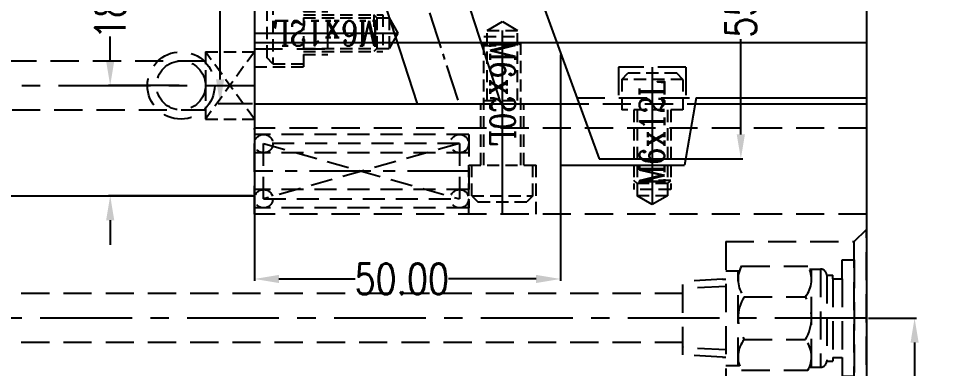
# Model space of a CAD drawing. Header units: millimetres. Extents: x 23075 to 24509, y -21593 to -20579.
# Drawn here: x 23833.6 to 23983.3, y -21339.9 to -21282.7 of the extents above; entities that cross this region are included whole.
import ezdxf

# ---------------------------------------------------------------- set-up
doc = ezdxf.new("R2010")
doc.units = ezdxf.units.MM
doc.header["$LTSCALE"] = 8
for name, pattern in [('CENTER', [2, 1.25, -0.25, 0.25, -0.25]), ('CENTER2', [1.125, 0.75, -0.125, 0.125, -0.125]), ('HIDDEN', [0.375, 0.25, -0.125])]:
    doc.linetypes.add(name, pattern=pattern)
doc.layers.get('DEFPOINTS').update_dxf_attribs({"color": 6})
for name, color, linetype in [('Cav-cor', 30, 'Continuous'), ('PIN', 5, 'Continuous'), ('SCREW', 52, 'HIDDEN'), ('SLIDE', 6, 'Continuous'), ('SPRING', 7, 'Continuous'), ('WT', 4, 'Continuous')]:
    doc.layers.add(name, color=color, linetype=linetype)
doc.layers.add('dim', color=3, linetype='Continuous', lineweight=15)
doc.styles.add('ROMANC', font='RomanC.ttf', dxfattribs={"width": 0.8, "height": 7})
doc.styles.get("Standard").update_dxf_attribs({"font": 'txt.shx', "width": 0.8, "bigfont": 'chineset.shx'})
doc.dimstyles.new('ISO-25', dxfattribs={"dimtxt": 5, "dimasz": 4, "dimexe": 0.3, "dimexo": 0.3, "dimtad": 0, "dimzin": 1, "dimdsep": 46, "dimtxsty": 'Standard', "dimcen": 0, "dimclrd": 3, "dimclre": 3, "dimclrt": 3, "dimazin": 0, "dimtfac": 1, "dimtofl": 0, "dimtmove": 0, "dimatfit": 0, "dimfxl": 0, "dimarcsym": 0})

# ---------------------------------------------------------------- blocks, each defined once
blk = doc.blocks.new('*D27598')
at = {"layer": 'DEFPOINTS', "color": 0}
for p in [(23944.16, -21250.62), (23951.62, -21250.62), (23933.03, -21305.62)]:
    blk.add_point(p, dxfattribs=at)
at = {"layer": 'dim', "color": 3, "lineweight": -2}
for p, q in [((23944.46, -21250.62), (23951.92, -21250.62)), ((23951.62, -21254.62), (23951.62, -21270.16)), ((23951.62, -21301.62), (23951.62, -21286.08)), ((23933.33, -21305.62), (23951.92, -21305.62))]:
    blk.add_line(p, q, dxfattribs=at)
at = {"layer": 'dim', "color": 3}
for points in [[(23952.28, -21254.62), (23950.95, -21254.62), (23951.62, -21250.62)], [(23950.95, -21301.62), (23952.28, -21301.62), (23951.62, -21305.62)]]:
    blk.add_solid(points, dxfattribs=at)
at = {"layer": 'dim', "color": 3, "insert": (23951.62, -21278.12), "char_height": 5, "attachment_point": 5, "rotation": 90}
blk.add_mtext('55.00', dxfattribs=at)
blk = doc.blocks.new('*D27652')
at = {"layer": 'DEFPOINTS', "color": 0}
for p in [(23872.16, -21296.62), (23922.16, -21296.62), (23872.16, -21325.22)]:
    blk.add_point(p, dxfattribs=at)
at = {"layer": 'dim', "color": 3, "lineweight": -2}
for p, q in [((23872.16, -21296.92), (23872.16, -21325.52)), ((23922.16, -21296.92), (23922.16, -21325.52)), ((23876.16, -21325.22), (23888.6, -21325.22)), ((23918.16, -21325.22), (23903.85, -21325.22))]:
    blk.add_line(p, q, dxfattribs=at)
at = {"layer": 'dim', "color": 3}
for points in [[(23876.16, -21324.55), (23876.16, -21325.89), (23872.16, -21325.22)], [(23918.16, -21325.89), (23918.16, -21324.55), (23922.16, -21325.22)]]:
    blk.add_solid(points, dxfattribs=at)
at = {"layer": 'dim', "color": 3, "insert": (23896.22, -21325.22), "char_height": 5, "attachment_point": 5}
blk.add_mtext('50.00', dxfattribs=at)
blk = doc.blocks.new('*D27653')
at = {"layer": 'DEFPOINTS', "color": 0}
for p in [(23872.16, -21220.62), (23905.16, -21241.62), (23896.38, -21276.17), (23928.76, -21306.48), (23872.16, -21311.62)]:
    blk.add_point(p, dxfattribs=at)
at = {"layer": 'dim', "color": 3, "lineweight": -2}
for start, end in [(284.0278, 288.203), (271.797, 275.9722)]:
    blk.add_arc((23872.16, -21150.95), 127.54, start, end, dxfattribs=at)
at = {"layer": 'dim', "color": 3}
for points in [[(23912.22, -21272.74), (23911.78, -21271.48), (23915.78, -21270.8)], [(23876.15, -21277.76), (23876.17, -21279.09), (23872.16, -21278.49)]]:
    blk.add_solid(points, dxfattribs=at)
at = {"layer": 'dim', "color": 3, "insert": (23894.3, -21276.55), "char_height": 5, "attachment_point": 5, "rotation": 10}
blk.add_mtext('20.00%%d', dxfattribs=at)
blk = doc.blocks.new('*D27654')
at = {"layer": 'DEFPOINTS', "color": 0}
for p in [(23872.16, -21241.62), (23866.54, -21296.62), (23872.16, -21296.62)]:
    blk.add_point(p, dxfattribs=at)
at = {"layer": 'dim', "color": 3, "lineweight": -2}
for p, q in [((23871.86, -21241.62), (23866.24, -21241.62)), ((23866.54, -21245.62), (23866.54, -21261.16)), ((23866.54, -21292.62), (23866.54, -21277.08)), ((23871.86, -21296.62), (23866.24, -21296.62))]:
    blk.add_line(p, q, dxfattribs=at)
at = {"layer": 'dim', "color": 3}
for points in [[(23867.21, -21245.62), (23865.87, -21245.62), (23866.54, -21241.62)], [(23865.87, -21292.62), (23867.21, -21292.62), (23866.54, -21296.62)]]:
    blk.add_solid(points, dxfattribs=at)
at = {"layer": 'dim', "color": 3, "insert": (23866.54, -21269.12), "char_height": 5, "attachment_point": 5, "rotation": 90}
blk.add_mtext('55.00', dxfattribs=at)
blk = doc.blocks.new('20160817.135800')
at = {"linetype": 'HIDDEN'}
blk.add_line((5, -6), (-5, -6), dxfattribs=at)
at = {"layer": 'SCREW'}
for p, q in [((-5, -1), (-4, 0)), ((4, 0), (-4, 0)), ((5, -1), (-5, -1)), ((-5, -1), (-5, -6)), ((5, -1), (5, -6)), ((-3, -6), (-3, -19)), ((-2.5, -6), (-2.5, -20)), ((2.5, -6), (2.5, -20)), ((3, -6), (3, -19)), ((3, -17.5), (-3, -17.5)), ((-2.5, -18), (-3, -17.5)), ((2.5, -18), (3, -17.5)), ((3, -19), (-3, -19)), ((2.5, -18), (-2.5, -18)), ((2.5, -20), (-2.5, -20))]:
    blk.add_line(p, q, dxfattribs=at)
at = {"layer": 'SCREW', "linetype": 'CENTER2', "ltscale": 5}
blk.add_line((0, 1), (0, -21.43), dxfattribs=at)
at = {"layer": 'SCREW', "linetype": 'Continuous'}
for p, q in [((5, -1), (4, 0)), ((0, -21.43), (-2.5, -20)), ((2.5, -20), (0, -21.43))]:
    blk.add_line(p, q, dxfattribs=at)
at = {"layer": 'SLIDE', "linetype": 'HIDDEN', "ltscale": 2.3}
for p, q in [((-5.5, 1), (-5.5, -4)), ((5.5, 1), (-5.5, 1)), ((5.5, 1), (5.5, -4))]:
    blk.add_line(p, q, dxfattribs=at)
at = {"layer": 'dim', "style": 'ROMANC', "width": 0.8}
blk.add_text('M6x12L', height=4.065, rotation=90, dxfattribs=at).set_placement((1.99, -18.4))
blk = doc.blocks.new('20160817.140121')
at = {"linetype": 'HIDDEN', "ltscale": 2.3}
for p, q in [((100, 0), (0, 0)), ((0, -14), (0, 0)), ((100, -14), (0, -14))]:
    blk.add_line(p, q, dxfattribs=at)
blk = doc.blocks.new('20160817.140325')
at = {"layer": 'SPRING', "color": 111, "linetype": 'HIDDEN', "ltscale": 1.8}
for p, q in [((-33.5, 12), (-33.5, 0)), ((1.5, 12), (-33.5, 12)), ((1.5, 12), (1.5, 0)), ((-32, 1.5), (-32, 10.5)), ((0, 10.5), (-32, 10.5)), ((0, 10.5), (-32, 1.5)), ((-32, 10.5), (0, 1.5)), ((0, 10.5), (0, 1.5)), ((1.5, 9), (-33.5, 9)), ((1.5, 3), (-33.5, 3)), ((-32, 1.5), (0, 1.5)), ((1.5, 0), (-33.5, 0))]:
    blk.add_line(p, q, dxfattribs=at)
at = {"layer": 'SPRING', "color": 111, "linetype": 'CENTER'}
blk.add_line((1.5, 6), (-33.5, 6), dxfattribs=at)
at = {"layer": 'SPRING', "color": 111, "linetype": 'HIDDEN', "ltscale": 1.8}
for centre in [(-32, 10.5), (0, 10.5), (-32, 1.5), (0, 1.5)]:
    blk.add_circle(centre, 1.5, dxfattribs=at)
blk = doc.blocks.new('20160817.140339')
at = {"linetype": 'HIDDEN'}
for p, q in [((1.5, 5), (1.5, 15)), ((8.5, 5), (8.5, 15)), ((-0.5, 5), (10.5, 5)), ((-0.5, -3), (-0.5, 5)), ((10.5, -3), (10.5, 5))]:
    blk.add_line(p, q, dxfattribs=at)
at = {"layer": 'SCREW', "linetype": 'Continuous'}
for p, q in [((2.5, 27), (5, 28.43)), ((5, 28.43), (7.5, 27)), ((0, 0), (1, -1))]:
    blk.add_line(p, q, dxfattribs=at)
at = {"layer": 'SCREW'}
for p, q in [((2.5, 27), (7.5, 27)), ((2.5, 15.52), (2.5, 27)), ((7.5, 15.52), (7.5, 27)), ((2, 26), (8, 26)), ((2, 5), (2, 26)), ((8, 5), (8, 26)), ((2.5, 25), (2, 24.5)), ((2, 24.5), (8, 24.5)), ((2.5, 25), (7.5, 25)), ((7.5, 25), (8, 24.5)), ((2, 15.52), (8, 15.52)), ((0, 0), (0, 5)), ((10, 0), (10, 5)), ((0, 0), (10, 0)), ((10, 0), (9, -1)), ((1, -1), (9, -1))]:
    blk.add_line(p, q, dxfattribs=at)
at = {"layer": 'SCREW', "linetype": 'CENTER2', "ltscale": 5}
blk.add_line((5, -3), (5, 28.43), dxfattribs=at)
at = {"layer": 'dim', "style": 'ROMANC', "width": 0.8}
blk.add_text('M6x20L', height=4.065, rotation=270, dxfattribs=at).set_placement((3.01, 25.4))
blk = doc.blocks.new('20160816.135540')
at = {"linetype": 'HIDDEN'}
for p, q in [((-4.8, 0.89), (-4.8, -7.11)), ((6.2, 0.89), (6.2, -7.11)), ((6.2, -7.11), (-4.8, -7.11)), ((-2.8, -7.11), (-2.8, -11.11)), ((4.2, -7.11), (4.2, -11.11))]:
    blk.add_line(p, q, dxfattribs=at)
at = {"layer": 'SCREW', "linetype": 'CENTER2', "ltscale": 5}
blk.add_line((0.7, 0.89), (0.7, -22.54), dxfattribs=at)
at = {"layer": 'SCREW'}
for p, q in [((-4.3, -2.11), (-3.3, -1.11)), ((4.7, -1.11), (-3.3, -1.11)), ((5.7, -2.11), (-4.3, -2.11)), ((-4.3, -2.11), (-4.3, -7.11)), ((5.7, -2.11), (5.7, -7.11)), ((-2.3, -7.11), (-2.3, -20.11)), ((-1.8, -7.11), (-1.8, -21.11)), ((3.2, -7.11), (3.2, -21.11)), ((3.7, -7.11), (3.7, -20.11)), ((3.7, -18.61), (-2.3, -18.61)), ((-1.8, -19.11), (-2.3, -18.61)), ((3.2, -19.11), (-1.8, -19.11)), ((3.2, -19.11), (3.7, -18.61)), ((3.7, -20.11), (-2.3, -20.11)), ((3.2, -21.11), (-1.8, -21.11))]:
    blk.add_line(p, q, dxfattribs=at)
at = {"layer": 'SCREW', "linetype": 'Continuous'}
for p, q in [((5.7, -2.11), (4.7, -1.11)), ((0.7, -22.54), (-1.8, -21.11)), ((3.2, -21.11), (0.7, -22.54))]:
    blk.add_line(p, q, dxfattribs=at)
at = {"layer": 'dim', "style": 'ROMANC', "width": 0.8}
blk.add_text('M6x12L', height=4.065, rotation=90, dxfattribs=at).set_placement((2.69, -19.51))
blk = doc.blocks.new('20150513.114825')
at = {"layer": 'WT', "color": 125, "linetype": 'HIDDEN'}
for p, q in [((-5.5, 8), (5.5, 8)), ((5.5, 8), (-5.5, 0)), ((-5.5, 8), (5.5, 0)), ((-5.5, 0), (-5.5, 8)), ((5.5, 0), (5.5, 8)), ((-5.5, 0), (5.5, 0))]:
    blk.add_line(p, q, dxfattribs=at)
blk = doc.blocks.new('*D28281')
at = {"layer": 'DEFPOINTS', "color": 0}
for p in [(23972.16, -21331.62), (23980, -21331.62), (23969.16, -21376.62)]:
    blk.add_point(p, dxfattribs=at)
at = {"layer": 'dim', "color": 3, "lineweight": -2}
for p, q in [((23972.46, -21331.62), (23980.3, -21331.62)), ((23980, -21335.62), (23980, -21346.16)), ((23980, -21372.62), (23980, -21362.08)), ((23969.46, -21376.62), (23980.3, -21376.62))]:
    blk.add_line(p, q, dxfattribs=at)
at = {"layer": 'dim', "color": 3}
for points in [[(23980.67, -21335.62), (23979.34, -21335.62), (23980, -21331.62)], [(23979.34, -21372.62), (23980.67, -21372.62), (23980, -21376.62)]]:
    blk.add_solid(points, dxfattribs=at)
at = {"layer": 'dim', "color": 3, "insert": (23980, -21354.12), "char_height": 5, "attachment_point": 5, "rotation": 90}
blk.add_mtext('45.00', dxfattribs=at)
blk = doc.blocks.new('*D28282')
at = {"layer": 'DEFPOINTS', "color": 0}
for p in [(23848.59, -21293.62), (23860.16, -21293.62), (23872.16, -21311.62)]:
    blk.add_point(p, dxfattribs=at)
at = {"layer": 'dim', "color": 3, "lineweight": -2}
for p, q in [((23848.59, -21289.62), (23848.59, -21285.62)), ((23859.86, -21293.62), (23848.29, -21293.62)), ((23871.86, -21311.62), (23848.29, -21311.62)), ((23848.59, -21315.62), (23848.59, -21319.62))]:
    blk.add_line(p, q, dxfattribs=at)
at = {"layer": 'dim', "color": 3}
for points in [[(23847.92, -21289.62), (23849.25, -21289.62), (23848.59, -21293.62)], [(23849.25, -21315.62), (23847.92, -21315.62), (23848.59, -21311.62)]]:
    blk.add_solid(points, dxfattribs=at)
at = {"layer": 'dim', "color": 3, "insert": (23848.59, -21278.33), "char_height": 5, "attachment_point": 5, "rotation": 90}
blk.add_mtext('18.00', dxfattribs=at)
blk = doc.blocks.new('20160903.151524')
at = {"layer": 'WT', "color": 125, "linetype": 'HIDDEN', "ltscale": 2.3}
for p, q in [((-6.35, 23.56), (-6.01, 30)), ((-6.01, 30), (6.01, 30)), ((-5.19, 23), (-4.82, 30)), ((5.19, 23), (4.82, 30)), ((6.35, 23.56), (6.01, 30)), ((12.5, 23), (-12.5, 23)), ((-12.5, 23), (-12.5, 2)), ((-7.75, 23), (-7.75, 20.77)), ((-6.35, 23.56), (-6.35, 23)), ((6.35, 23.56), (6.35, 23)), ((7.75, 23), (7.75, 20.77)), ((12.5, 23), (12.5, 2)), ((-7.75, 21), (7.75, 21)), ((-8.5, 20.43), (-8.5, 9.57)), ((-3.5, 20.01), (-3.5, 9.99)), ((3.5, 20.01), (3.5, 9.99)), ((8.5, 20.43), (8.5, 9.57)), ((-8, 9.33), (-8, 7.51)), ((-8, 9), (8, 9)), ((8, 9.33), (8, 7.51)), ((8, 7.51), (-8, 7.51)), ((7, 6.51), (-7, 6.51)), ((-7, 6.51), (-7, 5.51)), ((7, 6.51), (7, 5.51)), ((-6.4, 5.51), (-7, 5.51)), ((-6.4, 5.51), (-7, 5.51)), ((6.4, 5.51), (-6.4, 5.51)), ((-6.4, 5.51), (-6.4, 4.01)), ((6.4, 5.51), (6.4, 4.01)), ((6.4, 5.51), (7, 5.51)), ((6.4, 5.51), (7, 5.51)), ((-9.5, 4.01), (-9.5, 2)), ((-6.4, 4.01), (-9.5, 4.01)), ((6.4, 4.01), (-6.4, 4.01)), ((6.4, 4.01), (9.5, 4.01)), ((9.5, 4.01), (9.5, 2)), ((-12.5, 2), (-14.5, 0)), ((-12.5, 2), (12.5, 2)), ((9.5, 2), (-9.5, 2)), ((12.5, 2), (14.5, 0)), ((-14.5, 0), (14.5, 0))]:
    blk.add_line(p, q, dxfattribs=at)
at = {"layer": 'WT', "color": 125, "linetype": 'CENTER', "ltscale": 1.5}
blk.add_line((0, 0), (0, 30), dxfattribs=at)
at = {"layer": 'WT', "color": 125, "linetype": 'HIDDEN', "ltscale": 2.3}
for centre, radius, start, end in [((-6.32, 16.53), 4.47, 50.9817, 119.248), ((0, 14.34), 6.66, 58.3016, 121.6984), ((6.32, 16.53), 4.47, 60.752, 129.0183), ((-6.32, 13.47), 4.47, 240.752, 309.0183), ((0, 15.66), 6.66, 238.3016, 301.6984), ((6.32, 13.47), 4.47, 230.9817, 299.248), ((-7, 7.51), 1, 180, 270), ((7, 7.51), 1, 270, 0)]:
    blk.add_arc(centre, radius, start, end, dxfattribs=at)

msp = doc.modelspace()

# ---------------------------------------------------------------- linework, layer by layer
at = {"linetype": 'Continuous'}
for p, q in [((23972.156, -21269.618), (23972.156, -21373.618)), ((23922.156, -21296.618), (23922.156, -21306.618)), ((23922.156, -21306.618), (23942.393, -21306.618))]:
    msp.add_line(p, q, dxfattribs=at)
at = {"layer": 'Cav-cor', "color": 241}
for p in [(23872.156, -21220.618), (23672.156, -21311.618)]:
    msp.add_line(p, (23872.156, -21311.618), dxfattribs=at)
at = {"layer": 'PIN', "linetype": 'CENTER2'}
msp.add_line((23870.156, -21187.618), (23905.573, -21296.618), dxfattribs=at)
at = {"layer": 'SLIDE'}
for p, q in [((23881.092, -21242.309), (23898.738, -21296.618)), ((23894.962, -21242.928), (23912.407, -21296.618)), ((23905.156, -21241.618), (23928.451, -21305.618)), ((23872.156, -21286.618), (23972.156, -21286.618)), ((23922.156, -21288.595), (23922.156, -21296.618)), ((23872.156, -21296.618), (23922.156, -21296.618)), ((23944.333, -21295.618), (23942.393, -21306.618)), ((23944.156, -21296.618), (23972.156, -21296.618)), ((23944.333, -21295.618), (23972.156, -21295.618)), ((23928.451, -21305.618), (23942.57, -21305.618))]:
    msp.add_line(p, q, dxfattribs=at)
at = {"layer": 'SLIDE', "linetype": 'HIDDEN', "ltscale": 2.3}
for p, q in [((23884.156, -21287.618), (23884.156, -21247.618)), ((23872.156, -21287.618), (23884.156, -21287.618)), ((23922.156, -21296.618), (23944.156, -21296.618)), ((23924.811, -21295.618), (23944.333, -21295.618))]:
    msp.add_line(p, q, dxfattribs=at)
at = {"layer": 'WT', "color": 125, "linetype": 'HIDDEN', "ltscale": 2.3}
for p, q in [((23680.156, -21289.618), (23864.156, -21289.618)), ((23791.156, -21297.618), (23864.156, -21297.618)), ((23942.156, -21327.618), (23791.156, -21327.618)), ((23942.156, -21335.618), (23785.156, -21335.618))]:
    msp.add_line(p, q, dxfattribs=at)
at = {"layer": 'WT', "color": 125, "linetype": 'CENTER', "ltscale": 1.5}
for p, q in [((23672.156, -21293.618), (23872.156, -21293.618)), ((23972.156, -21331.618), (23787.156, -21331.618))]:
    msp.add_line(p, q, dxfattribs=at)
at = {"layer": 'WT', "color": 125, "linetype": 'HIDDEN', "ltscale": 2.3}
for radius in [5.5, 4]:
    msp.add_circle((23860.156, -21293.618), radius, dxfattribs=at)

# ---------------------------------------------------------------- block references
msp.add_blockref('20160817.140121', (23872.156, -21300.618))
at = {"layer": 'SCREW', "rotation": 90}
msp.add_blockref('20160816.135540', (23873.044, -21285.761), dxfattribs=at)
at = {"layer": 'SCREW'}
msp.add_blockref('20160817.140339', (23907.656, -21311.618), dxfattribs=at)
at = {"layer": 'SLIDE'}
msp.add_blockref('20160817.135800', (23937.156, -21291.618), dxfattribs=at)
at = {"layer": 'SPRING'}
msp.add_blockref('20160817.140325', (23905.656, -21313.618), dxfattribs=at)
at = {"layer": 'WT', "color": 125, "linetype": 'HIDDEN', "ltscale": 2.3, "rotation": -90}
msp.add_blockref('20150513.114825', (23864.156, -21293.618), dxfattribs=at)
at = {"layer": 'WT', "rotation": 90}
msp.add_blockref('20160903.151524', (23972.156, -21331.618), dxfattribs=at)

# ---------------------------------------------------------------- dimensions: what is measured, and where the dimension line sits
at = {"layer": 'dim'}
dim = msp.add_angular_dim_2l(base=(23896.379, -21276.169), line1=((23905.156, -21241.618), (23928.765, -21306.482)), line2=((23872.156, -21220.618), (23872.156, -21311.618)), dimstyle='ISO-25', dxfattribs=at)
dim.commit()
dim.dimension.update_dxf_attribs({"geometry": '*D27653', "text_midpoint": (23894.303, -21276.553)})
for base, p1, p2, angle, picture, middle in [((23866.541, -21296.618), (23872.156, -21241.618), (23872.156, -21296.618), 90, '*D27654', (23866.541, -21269.118)), ((23951.617, -21250.618), (23933.034, -21305.618), (23944.156, -21250.618), 90, '*D27598', (23951.617, -21278.118)), ((23872.156, -21325.218), (23922.156, -21296.618), (23872.156, -21296.618), 180, '*D27652', (23896.222, -21325.218))]:
    dim = msp.add_linear_dim(base=base, p1=p1, p2=p2, angle=angle, dimstyle='ISO-25', dxfattribs=at)
    dim.commit()
    dim.dimension.update_dxf_attribs({"geometry": picture, "text_midpoint": middle, "dimtype": 160})
for base, p1, p2, picture, middle in [((23848.587, -21293.618), (23872.156, -21311.618), (23860.156, -21293.618), '*D28282', (23848.587, -21278.327)), ((23980.002, -21331.618), (23969.156, -21376.618), (23972.156, -21331.618), '*D28281', (23980.002, -21354.118))]:
    dim = msp.add_linear_dim(base=base, p1=p1, p2=p2, angle=90, dimstyle='ISO-25', dxfattribs=at)
    dim.commit()
    dim.dimension.update_dxf_attribs({"geometry": picture, "text_midpoint": middle})

doc.saveas('drawing.dxf')
